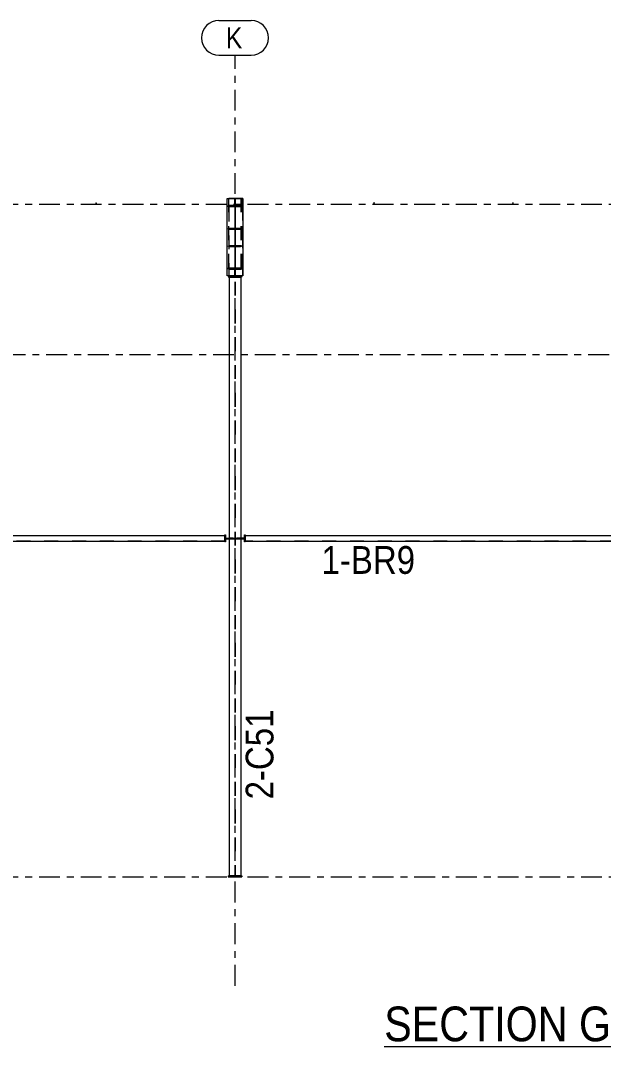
# Model space of a CAD drawing. Header units: millimetres. Extents: x -56 to 1115, y -311 to 509.
# Drawn here: x 458.2 to 542.1, y 217.6 to 365.3 of the extents above; entities that cross this region are included whole.
import ezdxf

# ---------------------------------------------------------------- set-up
doc = ezdxf.new("R2010")
doc.units = ezdxf.units.MM
for name, pattern in [('XKITLINE00', [0]), ('XKITLINE02', [4, 2, -2]), ('XKITLINE03', [6, 3, -1, 1, -1])]:
    doc.linetypes.add(name, pattern=pattern)
for name, color, linetype, lineweight in [('OtherObjectType', 7, 'Continuous', 0), ('Part', 2, 'Continuous', 0), ('PartMark', 7, 'Continuous', 0), ('S-grid', 1, 'Continuous', 0)]:
    doc.layers.add(name, color=color, linetype=linetype, lineweight=lineweight)
doc.styles.add('ARIAL', font='ARIAL.TTF')

# ---------------------------------------------------------------- blocks, each defined once
blk = doc.blocks.new('*A8')
at = {"layer": 'Part'}
blk.add_hatch(color=3, dxfattribs=at).paths.add_polyline_path([(469.09, 339.07), (469.13, 339.05), (469.15, 339.02), (469.14, 338.98), (469.11, 338.97), (469.07, 338.98), (469.05, 339.01), (469.06, 339.05)], flags=17)
blk = doc.blocks.new('*A9')
at = {"layer": 'Part'}
blk.add_hatch(color=3, dxfattribs=at).paths.add_polyline_path([(489.06, 329.43), (489.06, 329.62), (489.14, 329.62), (489.14, 329.43)], flags=17)
blk = doc.blocks.new('*A10')
at = {"layer": 'Part'}
blk.add_hatch(color=3, dxfattribs=at).paths.add_polyline_path([(489.13, 332.8), (489.13, 332.89), (489.81, 332.89), (489.81, 332.8)], flags=17)
blk = doc.blocks.new('*A11')
at = {"layer": 'Part'}
blk.add_hatch(color=3, dxfattribs=at).paths.add_polyline_path([(489.13, 335.3), (489.13, 335.39), (489.81, 335.39), (489.81, 335.3)], flags=17)
blk = doc.blocks.new('*A12')
at = {"layer": 'Part'}
blk.add_hatch(color=3, dxfattribs=at).paths.add_polyline_path([(488.39, 332.8), (488.39, 332.89), (489.07, 332.89), (489.07, 332.8)], flags=17)
blk = doc.blocks.new('*A13')
at = {"layer": 'Part'}
blk.add_hatch(color=3, dxfattribs=at).paths.add_polyline_path([(488.39, 335.3), (488.39, 335.39), (489.07, 335.39), (489.07, 335.3)], flags=17)
blk = doc.blocks.new('*A14')
at = {"layer": 'Part'}
blk.add_hatch(color=3, dxfattribs=at).paths.add_polyline_path([(489.06, 338.6), (489.06, 339.49), (489.14, 339.49), (489.14, 338.6)], flags=17)
blk = doc.blocks.new('*A15')
at = {"layer": 'Part'}
blk.add_hatch(color=3, dxfattribs=at).paths.add_polyline_path([(509.09, 339.07), (509.13, 339.05), (509.15, 339.02), (509.14, 338.98), (509.11, 338.97), (509.07, 338.98), (509.05, 339.01), (509.06, 339.05)], flags=17)
blk = doc.blocks.new('*A16')
at = {"layer": 'Part'}
blk.add_hatch(color=3, dxfattribs=at).paths.add_polyline_path([(529.09, 339.07), (529.13, 339.05), (529.15, 339.02), (529.14, 338.98), (529.11, 338.97), (529.07, 338.98), (529.05, 339.01), (529.06, 339.05)], flags=17)
blk = doc.blocks.new('*A75')
at = {"layer": 'Part'}
blk.add_hatch(color=3, dxfattribs=at).paths.add_polyline_path([(488.16, 329.62), (488.16, 329.71), (490.04, 329.71), (490.04, 329.62)], flags=17)
blk = doc.blocks.new('*A76')
at = {"layer": 'Part'}
blk.add_hatch(color=3, dxfattribs=at).paths.add_polyline_path([(488.16, 338.51), (488.16, 338.6), (490.04, 338.6), (490.04, 338.51)], flags=17)
blk = doc.blocks.new('*A77')
at = {"layer": 'Part'}
blk.add_hatch(color=3, dxfattribs=at).paths.add_polyline_path([(489.07, 329.71), (489.07, 338.51), (489.13, 338.51), (489.13, 329.71)], flags=17)
blk = doc.blocks.new('*A1191')
at = {"layer": 'S-grid', "color": 1, "linetype": 'XKITLINE03', "lineweight": 0}
blk.add_line((-7.1, 338.9), (956.29, 338.9), dxfattribs=at)
blk = doc.blocks.new('*A1192')
at = {"layer": 'S-grid', "color": 1, "linetype": 'XKITLINE03', "lineweight": 0}
blk.add_line((329.93, 317.24), (566.96, 317.24), dxfattribs=at)
blk = doc.blocks.new('*A1193')
at = {"layer": 'S-grid', "color": 1, "linetype": 'XKITLINE03', "lineweight": 0}
blk.add_line((-7.1, 242.03), (1107.46, 242.03), dxfattribs=at)
blk = doc.blocks.new('*A1194')
at = {"layer": 'Part', "color": 2, "linetype": 'XKITLINE00', "lineweight": 0}
for p, q in [((490.55, 291.19), (547.65, 291.19)), ((490.55, 290.36), (547.65, 290.36))]:
    blk.add_line(p, q, dxfattribs=at)
at = {"layer": 'Part', "color": 7, "linetype": 'XKITLINE02', "lineweight": 0}
for p, q in [((490.55, 291.19), (490.55, 290.36)), ((490.55, 291.16), (547.65, 291.16)), ((547.65, 291.19), (547.65, 290.36)), ((547.65, 290.39), (490.55, 290.39))]:
    blk.add_line(p, q, dxfattribs=at)
blk = doc.blocks.new('*A1239')
at = {"layer": 'OtherObjectType', "color": 5, "linetype": 'XKITLINE00', "lineweight": 0}
blk.add_line((510.57, 217.61), (565.56, 217.61), dxfattribs=at)
at = {"layer": 'OtherObjectType', "color": 7, "style": 'ARIAL', "width": 0.85}
blk.add_text("SECTION GRID 8'", height=5, dxfattribs=at).set_placement((510.57, 218.36))
blk = doc.blocks.new('*A1250')
at = {"layer": 'Part', "color": 2, "linetype": 'XKITLINE00', "lineweight": 0}
for start, end in [(51.1129, 231.1129), (231.1129, 51.1129)]:
    blk.add_arc((469.1, 339.02), 0.05, start, end, dxfattribs=at)
blk = doc.blocks.new('*A1251')
at = {"layer": 'Part', "color": 7, "linetype": 'XKITLINE02', "lineweight": 0}
for p, q in [((489.13, 338.62), (489.07, 338.62)), ((489.07, 338.62), (489.07, 329.64)), ((489.13, 329.64), (489.13, 338.62)), ((489.07, 329.64), (489.13, 329.64))]:
    blk.add_line(p, q, dxfattribs=at)
blk = doc.blocks.new('*A1252')
at = {"layer": 'Part', "color": 7, "linetype": 'XKITLINE02', "lineweight": 0}
for p, q in [((488.16, 329.71), (488.16, 329.55)), ((488.16, 329.64), (490.04, 329.64)), ((488.16, 329.55), (490.04, 329.55)), ((490.04, 329.55), (490.04, 329.71))]:
    blk.add_line(p, q, dxfattribs=at)
blk = doc.blocks.new('*A1253')
at = {"layer": 'Part', "color": 7, "linetype": 'XKITLINE02', "lineweight": 0}
for p, q in [((488.16, 338.7), (488.16, 338.51)), ((490.04, 338.7), (488.16, 338.7)), ((490.04, 338.62), (488.16, 338.62)), ((490.04, 338.51), (490.04, 338.7))]:
    blk.add_line(p, q, dxfattribs=at)
blk = doc.blocks.new('*A1254')
at = {"layer": 'Part', "color": 7, "linetype": 'XKITLINE02', "lineweight": 0}
for p, q in [((488.18, 339.72), (490.02, 339.72)), ((488.18, 339.72), (488.18, 328.55)), ((490.02, 339.72), (490.02, 328.55))]:
    blk.add_line(p, q, dxfattribs=at)
at = {"layer": 'Part', "color": 2, "linetype": 'XKITLINE00', "lineweight": 0}
for p, q in [((488.18, 328.55), (488.18, 328.39)), ((490.02, 328.39), (488.18, 328.39)), ((490.02, 328.55), (490.02, 328.39))]:
    blk.add_line(p, q, dxfattribs=at)
blk = doc.blocks.new('*A1255')
at = {"layer": 'Part', "color": 7, "linetype": 'XKITLINE02', "lineweight": 0}
for p, q in [((488.18, 339.72), (490.02, 339.72)), ((488.18, 339.72), (488.18, 328.39)), ((490.02, 339.72), (490.02, 328.39)), ((488.18, 328.39), (490.02, 328.39))]:
    blk.add_line(p, q, dxfattribs=at)
blk = doc.blocks.new('*A1256')
at = {"layer": 'Part', "color": 2, "linetype": 'XKITLINE00', "lineweight": 0}
for p, q in [((487.97, 328.55), (487.97, 339.72)), ((487.97, 339.72), (490.22, 339.72)), ((490.22, 339.72), (490.22, 328.55)), ((490.22, 328.55), (487.97, 328.55))]:
    blk.add_line(p, q, dxfattribs=at)
blk = doc.blocks.new('*A1257')
at = {"layer": 'Part', "color": 7, "linetype": 'XKITLINE02', "lineweight": 0}
for p, q in [((487.97, 328.55), (487.97, 339.72)), ((490.22, 339.72), (487.97, 339.72)), ((490.22, 328.55), (490.22, 339.72)), ((490.22, 328.55), (487.97, 328.55))]:
    blk.add_line(p, q, dxfattribs=at)
blk = doc.blocks.new('*A1258')
at = {"layer": 'Part', "color": 2, "linetype": 'XKITLINE00', "lineweight": 0}
for p, q in [((489.06, 328.55), (489.06, 329.62)), ((489.06, 329.62), (489.14, 329.62)), ((489.14, 329.43), (489.06, 329.43)), ((489.14, 329.62), (489.14, 328.55)), ((489.14, 328.55), (489.06, 328.55))]:
    blk.add_line(p, q, dxfattribs=at)
at = {"layer": 'Part', "color": 7, "linetype": 'XKITLINE02', "lineweight": 0}
for p, q in [((489.06, 329.56), (489.14, 329.56)), ((489.06, 329.43), (489.14, 329.43))]:
    blk.add_line(p, q, dxfattribs=at)
blk = doc.blocks.new('*A1259')
at = {"layer": 'Part', "color": 7, "linetype": 'XKITLINE02', "lineweight": 0}
for p, q in [((489.06, 329.62), (489.06, 328.55)), ((489.06, 329.56), (489.14, 329.56)), ((489.06, 329.43), (489.14, 329.43)), ((489.14, 329.62), (489.14, 328.55)), ((489.14, 328.55), (489.06, 328.55))]:
    blk.add_line(p, q, dxfattribs=at)
blk = doc.blocks.new('*A1260')
at = {"layer": 'Part', "color": 7, "linetype": 'XKITLINE02', "lineweight": 0}
for p, q in [((489.88, 329.64), (489.13, 329.64)), ((489.13, 329.64), (489.13, 329.55)), ((489.13, 329.55), (489.88, 329.55)), ((489.26, 329.64), (489.26, 329.55)), ((489.88, 329.55), (489.88, 329.64))]:
    blk.add_line(p, q, dxfattribs=at)
blk = doc.blocks.new('*A1261')
at = {"layer": 'Part', "color": 7, "linetype": 'XKITLINE02', "lineweight": 0}
for p, q in [((489.07, 329.64), (488.32, 329.64)), ((488.32, 329.64), (488.32, 329.55)), ((488.32, 329.55), (489.07, 329.55)), ((488.94, 329.64), (488.94, 329.55)), ((489.07, 329.55), (489.07, 329.64))]:
    blk.add_line(p, q, dxfattribs=at)
blk = doc.blocks.new('*A1262')
at = {"layer": 'Part', "color": 2, "linetype": 'XKITLINE00', "lineweight": 0}
for p, q in [((490.02, 332.89), (489.13, 332.89)), ((489.13, 332.89), (489.13, 332.8)), ((490.02, 332.8), (489.13, 332.8)), ((489.81, 332.8), (489.81, 332.89)), ((490.02, 332.89), (490.02, 332.8))]:
    blk.add_line(p, q, dxfattribs=at)
at = {"layer": 'Part', "color": 7, "linetype": 'XKITLINE02', "lineweight": 0}
blk.add_line((489.26, 332.8), (489.26, 332.89), dxfattribs=at)
blk = doc.blocks.new('*A1263')
at = {"layer": 'Part', "color": 2, "linetype": 'XKITLINE00', "lineweight": 0}
for p, q in [((490.02, 335.39), (489.13, 335.39)), ((489.13, 335.39), (489.13, 335.3)), ((489.81, 335.3), (489.81, 335.39)), ((490.02, 335.39), (490.02, 335.3)), ((490.02, 335.3), (489.13, 335.3))]:
    blk.add_line(p, q, dxfattribs=at)
at = {"layer": 'Part', "color": 7, "linetype": 'XKITLINE02', "lineweight": 0}
blk.add_line((489.26, 335.3), (489.26, 335.39), dxfattribs=at)
blk = doc.blocks.new('*A1264')
at = {"layer": 'Part', "color": 2, "linetype": 'XKITLINE00', "lineweight": 0}
for p, q in [((489.07, 332.89), (488.18, 332.89)), ((488.18, 332.89), (488.18, 332.8)), ((489.07, 332.8), (488.18, 332.8)), ((488.39, 332.8), (488.39, 332.89)), ((489.07, 332.89), (489.07, 332.8))]:
    blk.add_line(p, q, dxfattribs=at)
at = {"layer": 'Part', "color": 7, "linetype": 'XKITLINE02', "lineweight": 0}
blk.add_line((488.94, 332.8), (488.94, 332.89), dxfattribs=at)
blk = doc.blocks.new('*A1265')
at = {"layer": 'Part', "color": 2, "linetype": 'XKITLINE00', "lineweight": 0}
for p, q in [((489.07, 335.39), (488.18, 335.39)), ((488.18, 335.39), (488.18, 335.3)), ((488.39, 335.3), (488.39, 335.39)), ((489.07, 335.39), (489.07, 335.3)), ((489.07, 335.3), (488.18, 335.3))]:
    blk.add_line(p, q, dxfattribs=at)
at = {"layer": 'Part', "color": 7, "linetype": 'XKITLINE02', "lineweight": 0}
blk.add_line((488.94, 335.3), (488.94, 335.39), dxfattribs=at)
blk = doc.blocks.new('*A1266')
at = {"layer": 'Part', "color": 2, "linetype": 'XKITLINE00', "lineweight": 0}
for p, q in [((489.06, 339.72), (489.14, 339.72)), ((489.06, 338.6), (489.06, 339.72)), ((489.06, 339.49), (489.14, 339.49)), ((489.14, 338.6), (489.06, 338.6)), ((489.14, 339.72), (489.14, 338.6))]:
    blk.add_line(p, q, dxfattribs=at)
at = {"layer": 'Part', "color": 7, "linetype": 'XKITLINE02', "lineweight": 0}
for p, q in [((489.06, 338.83), (489.14, 338.83)), ((489.06, 338.69), (489.14, 338.69))]:
    blk.add_line(p, q, dxfattribs=at)
blk = doc.blocks.new('*A1267')
at = {"layer": 'Part', "color": 7, "linetype": 'XKITLINE02', "lineweight": 0}
for p, q in [((489.13, 332.8), (489.13, 332.89)), ((489.13, 332.89), (490.02, 332.89)), ((490.02, 332.8), (489.13, 332.8)), ((489.26, 332.8), (489.26, 332.89)), ((490.02, 332.89), (490.02, 332.8))]:
    blk.add_line(p, q, dxfattribs=at)
blk = doc.blocks.new('*A1268')
at = {"layer": 'Part', "color": 7, "linetype": 'XKITLINE02', "lineweight": 0}
for p, q in [((489.13, 335.3), (489.13, 335.39)), ((489.13, 335.39), (490.02, 335.39)), ((489.26, 335.3), (489.26, 335.39)), ((490.02, 335.39), (490.02, 335.3)), ((490.02, 335.3), (489.13, 335.3))]:
    blk.add_line(p, q, dxfattribs=at)
blk = doc.blocks.new('*A1269')
at = {"layer": 'Part', "color": 7, "linetype": 'XKITLINE02', "lineweight": 0}
for p, q in [((489.07, 332.89), (488.18, 332.89)), ((488.18, 332.8), (488.18, 332.89)), ((489.07, 332.8), (488.18, 332.8)), ((488.94, 332.8), (488.94, 332.89)), ((489.07, 332.8), (489.07, 332.89))]:
    blk.add_line(p, q, dxfattribs=at)
blk = doc.blocks.new('*A1270')
at = {"layer": 'Part', "color": 7, "linetype": 'XKITLINE02', "lineweight": 0}
for p, q in [((489.07, 335.39), (488.18, 335.39)), ((488.18, 335.3), (488.18, 335.39)), ((488.94, 335.3), (488.94, 335.39)), ((489.07, 335.3), (489.07, 335.39)), ((489.07, 335.3), (488.18, 335.3))]:
    blk.add_line(p, q, dxfattribs=at)
blk = doc.blocks.new('*A1271')
at = {"layer": 'Part', "color": 7, "linetype": 'XKITLINE02', "lineweight": 0}
for p, q in [((489.88, 332.89), (489.13, 332.89)), ((489.13, 332.89), (489.13, 332.8)), ((489.13, 332.8), (489.88, 332.8)), ((489.26, 332.89), (489.26, 332.8)), ((489.88, 332.8), (489.88, 332.89))]:
    blk.add_line(p, q, dxfattribs=at)
blk = doc.blocks.new('*A1272')
at = {"layer": 'Part', "color": 7, "linetype": 'XKITLINE02', "lineweight": 0}
for p, q in [((489.07, 332.89), (488.32, 332.89)), ((488.32, 332.89), (488.32, 332.8)), ((488.32, 332.8), (489.07, 332.8)), ((488.94, 332.89), (488.94, 332.8)), ((489.07, 332.8), (489.07, 332.89))]:
    blk.add_line(p, q, dxfattribs=at)
blk = doc.blocks.new('*A1273')
at = {"layer": 'Part', "color": 7, "linetype": 'XKITLINE02', "lineweight": 0}
for p, q in [((489.88, 335.39), (489.13, 335.39)), ((489.13, 335.39), (489.13, 335.3)), ((489.26, 335.39), (489.26, 335.3)), ((489.88, 335.3), (489.88, 335.39)), ((489.13, 335.3), (489.88, 335.3))]:
    blk.add_line(p, q, dxfattribs=at)
blk = doc.blocks.new('*A1274')
at = {"layer": 'Part', "color": 7, "linetype": 'XKITLINE02', "lineweight": 0}
for p, q in [((489.07, 335.39), (488.32, 335.39)), ((488.32, 335.39), (488.32, 335.3)), ((488.94, 335.39), (488.94, 335.3)), ((489.07, 335.3), (489.07, 335.39)), ((488.32, 335.3), (489.07, 335.3))]:
    blk.add_line(p, q, dxfattribs=at)
blk = doc.blocks.new('*A1275')
at = {"layer": 'Part', "color": 7, "linetype": 'XKITLINE02', "lineweight": 0}
for p, q in [((489.06, 339.72), (489.06, 338.6)), ((489.06, 339.72), (489.14, 339.72)), ((489.06, 338.83), (489.14, 338.83)), ((489.06, 338.69), (489.14, 338.69)), ((489.14, 339.72), (489.14, 338.6))]:
    blk.add_line(p, q, dxfattribs=at)
blk = doc.blocks.new('*A1276')
at = {"layer": 'Part', "color": 7, "linetype": 'XKITLINE02', "lineweight": 0}
for p, q in [((489.07, 338.7), (488.32, 338.7)), ((488.32, 338.7), (488.32, 338.62)), ((488.32, 338.62), (489.07, 338.62)), ((488.94, 338.7), (488.94, 338.62)), ((489.07, 338.62), (489.07, 338.7))]:
    blk.add_line(p, q, dxfattribs=at)
blk = doc.blocks.new('*A1277')
at = {"layer": 'Part', "color": 7, "linetype": 'XKITLINE02', "lineweight": 0}
for p, q in [((489.88, 338.7), (489.13, 338.7)), ((489.13, 338.7), (489.13, 338.62)), ((489.13, 338.62), (489.88, 338.62)), ((489.26, 338.7), (489.26, 338.62)), ((489.88, 338.62), (489.88, 338.7))]:
    blk.add_line(p, q, dxfattribs=at)
blk = doc.blocks.new('*A1278')
at = {"layer": 'Part', "color": 2, "linetype": 'XKITLINE00', "lineweight": 0}
for start, end in [(51.1129, 231.1129), (231.1129, 51.1129)]:
    blk.add_arc((509.1, 339.02), 0.05, start, end, dxfattribs=at)
blk = doc.blocks.new('*A1279')
at = {"layer": 'Part', "color": 2, "linetype": 'XKITLINE00', "lineweight": 0}
for start, end in [(51.1129, 231.1129), (231.1129, 51.1129)]:
    blk.add_arc((529.1, 339.02), 0.05, start, end, dxfattribs=at)
blk = doc.blocks.new('*A1508')
at = {"layer": 'S-grid', "color": 1, "linetype": 'XKITLINE03', "lineweight": 0}
blk.add_line((489.1, 226.36), (489.1, 360.33), dxfattribs=at)
at = {"layer": 'S-grid', "color": 3, "style": 'ARIAL', "width": 0.85}
blk.add_text('K', height=3, dxfattribs=at).set_placement((487.77, 361.33))
blk = doc.blocks.new('*A1520')
at = {"layer": 'Part', "color": 2, "linetype": 'XKITLINE00', "lineweight": 0}
for p, q in [((488.1, 242.19), (488.1, 242.03)), ((488.1, 242.19), (490.1, 242.19)), ((488.1, 242.03), (490.1, 242.03)), ((490.1, 242.19), (490.1, 242.03))]:
    blk.add_line(p, q, dxfattribs=at)
blk = doc.blocks.new('*A1521')
at = {"layer": 'Part', "color": 2, "linetype": 'XKITLINE00', "lineweight": 0}
for p, q in [((488.27, 290.74), (487.82, 290.74)), ((487.82, 290.65), (487.82, 290.74)), ((488.27, 290.65), (487.82, 290.65))]:
    blk.add_line(p, q, dxfattribs=at)
at = {"layer": 'Part', "color": 7, "linetype": 'XKITLINE02', "lineweight": 0}
for p, q in [((489.07, 290.74), (488.27, 290.74)), ((489.07, 290.65), (488.27, 290.65)), ((488.94, 290.74), (488.94, 290.65)), ((489.07, 290.74), (489.07, 290.65))]:
    blk.add_line(p, q, dxfattribs=at)
blk = doc.blocks.new('*A1522')
at = {"layer": 'Part', "color": 2, "linetype": 'XKITLINE00', "lineweight": 0}
for p, q in [((487.73, 290.74), (487.73, 290.82)), ((487.73, 290.82), (488.27, 290.82)), ((487.82, 290.74), (487.73, 290.74))]:
    blk.add_line(p, q, dxfattribs=at)
at = {"layer": 'Part', "color": 7, "linetype": 'XKITLINE02', "lineweight": 0}
for p, q in [((488.82, 290.74), (487.82, 290.74)), ((488.82, 290.82), (488.27, 290.82)), ((488.82, 290.74), (488.82, 290.82))]:
    blk.add_line(p, q, dxfattribs=at)
blk = doc.blocks.new('*A1523')
at = {"layer": 'Part', "color": 2, "linetype": 'XKITLINE00', "lineweight": 0}
for p, q in [((487.65, 290.28), (487.65, 291.28)), ((487.65, 291.28), (487.73, 291.28)), ((487.73, 291.28), (487.73, 290.28)), ((487.73, 290.28), (487.65, 290.28))]:
    blk.add_line(p, q, dxfattribs=at)
blk = doc.blocks.new('*A1524')
at = {"layer": 'Part', "color": 7, "linetype": 'XKITLINE02', "lineweight": 0}
for p, q in [((489.13, 290.74), (489.13, 290.65)), ((489.93, 290.74), (489.13, 290.74)), ((489.93, 290.65), (489.13, 290.65)), ((489.26, 290.74), (489.26, 290.65))]:
    blk.add_line(p, q, dxfattribs=at)
at = {"layer": 'Part', "color": 2, "linetype": 'XKITLINE00', "lineweight": 0}
for p, q in [((490.38, 290.74), (489.93, 290.74)), ((490.38, 290.65), (489.93, 290.65)), ((490.38, 290.74), (490.38, 290.65))]:
    blk.add_line(p, q, dxfattribs=at)
blk = doc.blocks.new('*A1525')
at = {"layer": 'Part', "color": 7, "linetype": 'XKITLINE02', "lineweight": 0}
for p, q in [((489.38, 290.82), (489.38, 290.74)), ((489.93, 290.82), (489.38, 290.82)), ((490.38, 290.74), (489.38, 290.74))]:
    blk.add_line(p, q, dxfattribs=at)
at = {"layer": 'Part', "color": 2, "linetype": 'XKITLINE00', "lineweight": 0}
for p, q in [((490.47, 290.82), (489.93, 290.82)), ((490.47, 290.74), (490.38, 290.74)), ((490.47, 290.82), (490.47, 290.74))]:
    blk.add_line(p, q, dxfattribs=at)
blk = doc.blocks.new('*A1526')
at = {"layer": 'Part', "color": 2, "linetype": 'XKITLINE00', "lineweight": 0}
for p, q in [((490.47, 290.28), (490.47, 291.28)), ((490.47, 291.28), (490.55, 291.28)), ((490.55, 291.28), (490.55, 290.28)), ((490.55, 290.28), (490.47, 290.28))]:
    blk.add_line(p, q, dxfattribs=at)
blk = doc.blocks.new('*A1530')
at = {"layer": 'Part', "color": 2, "linetype": 'XKITLINE00', "lineweight": 0}
for p, q in [((488.16, 329.71), (490.04, 329.71)), ((488.16, 329.55), (488.16, 329.71)), ((488.16, 329.62), (490.04, 329.62)), ((489.06, 329.55), (488.16, 329.55)), ((490.04, 329.55), (489.14, 329.55)), ((490.04, 329.71), (490.04, 329.55))]:
    blk.add_line(p, q, dxfattribs=at)
at = {"layer": 'Part', "color": 7, "linetype": 'XKITLINE02', "lineweight": 0}
for p, q in [((488.16, 329.64), (490.04, 329.64)), ((489.14, 329.55), (489.06, 329.55))]:
    blk.add_line(p, q, dxfattribs=at)
blk = doc.blocks.new('*A1531')
at = {"layer": 'Part', "color": 2, "linetype": 'XKITLINE00', "lineweight": 0}
for p, q in [((489.06, 338.7), (488.16, 338.7)), ((488.16, 338.51), (488.16, 338.7)), ((490.04, 338.6), (488.16, 338.6)), ((490.04, 338.51), (488.16, 338.51)), ((490.04, 338.7), (489.14, 338.7)), ((490.04, 338.7), (490.04, 338.51))]:
    blk.add_line(p, q, dxfattribs=at)
at = {"layer": 'Part', "color": 7, "linetype": 'XKITLINE02', "lineweight": 0}
for p, q in [((488.16, 338.62), (490.04, 338.62)), ((489.14, 338.7), (489.06, 338.7))]:
    blk.add_line(p, q, dxfattribs=at)
blk = doc.blocks.new('*A1532')
at = {"layer": 'Part', "color": 7, "linetype": 'XKITLINE02', "lineweight": 0}
for p, q in [((489.13, 338.62), (489.07, 338.62)), ((489.07, 338.62), (489.07, 338.51)), ((489.13, 338.62), (489.13, 338.51)), ((489.07, 329.71), (489.07, 329.64)), ((489.07, 329.64), (489.13, 329.64)), ((489.13, 329.71), (489.13, 329.64))]:
    blk.add_line(p, q, dxfattribs=at)
at = {"layer": 'Part', "color": 2, "linetype": 'XKITLINE00', "lineweight": 0}
for p, q in [((489.07, 338.51), (489.13, 338.51)), ((489.07, 338.51), (489.07, 329.71)), ((489.13, 338.51), (489.13, 329.71)), ((489.07, 329.71), (489.13, 329.71))]:
    blk.add_line(p, q, dxfattribs=at)
blk = doc.blocks.new('*A1647')
at = {"layer": 'Part', "color": 7, "linetype": 'XKITLINE02', "lineweight": 0}
for p, q in [((488.27, 328.39), (488.27, 339.72)), ((488.27, 339.72), (489.93, 339.72)), ((489.07, 339.72), (489.07, 242.19)), ((489.13, 339.72), (489.13, 242.19)), ((489.93, 339.72), (489.93, 328.39)), ((489.93, 242.19), (488.27, 242.19))]:
    blk.add_line(p, q, dxfattribs=at)
at = {"layer": 'Part', "color": 2, "linetype": 'XKITLINE00', "lineweight": 0}
for p, q in [((488.27, 328.39), (488.27, 242.19)), ((489.93, 328.39), (489.93, 242.19))]:
    blk.add_line(p, q, dxfattribs=at)
blk = doc.blocks.new('*A1649')
at = {"layer": 'Part', "color": 2, "linetype": 'XKITLINE00', "lineweight": 0}
for p, q in [((430.55, 291.19), (487.65, 291.19)), ((430.55, 290.36), (487.65, 290.36))]:
    blk.add_line(p, q, dxfattribs=at)
at = {"layer": 'Part', "color": 7, "linetype": 'XKITLINE02', "lineweight": 0}
for p, q in [((430.55, 291.19), (430.55, 290.36)), ((430.55, 291.16), (487.65, 291.16)), ((487.65, 291.19), (487.65, 290.36)), ((487.65, 290.39), (430.55, 290.39))]:
    blk.add_line(p, q, dxfattribs=at)
blk = doc.blocks.new('*A1650')
at = {"layer": 'S-grid', "color": 1, "linetype": 'XKITLINE00', "lineweight": 0}
for p, q in [((486.77, 365.33), (491.43, 365.33)), ((486.77, 360.33), (491.43, 360.33))]:
    blk.add_line(p, q, dxfattribs=at)
for centre, start, end in [((486.77, 362.83), 90, 270), ((491.43, 362.83), 270, 90)]:
    blk.add_arc(centre, 2.5, start, end, dxfattribs=at)
blk = doc.blocks.new('*A2401')
at = {"layer": 'PartMark', "color": 3, "style": 'ARIAL', "width": 0.85}
blk.add_text('2-C51', height=4, rotation=90.0002, dxfattribs=at).set_placement((494.63, 253.19))
blk = doc.blocks.new('*A2404')
at = {"layer": 'PartMark', "color": 3, "style": 'ARIAL', "width": 0.85}
blk.add_text('1-BR9', height=4, dxfattribs=at).set_placement((501.55, 285.66))

msp = doc.modelspace()

# ---------------------------------------------------------------- block references
at = {"lineweight": 0}
for name in ['*A1650', '*A1508', '*A1191', '*A1250', '*A8', '*A1256', '*A1257', '*A1253', '*A1531', '*A76', '*A1254', '*A1255', '*A1647', '*A1276', '*A1266', '*A1275', '*A14', '*A1251', '*A1532', '*A77', '*A1277', '*A1278', '*A15', '*A1279', '*A16', '*A1265', '*A1270', '*A1274', '*A13', '*A11', '*A1263', '*A1268', '*A1273', '*A1264', '*A1269', '*A1272', '*A12', '*A10', '*A1262', '*A1267', '*A1271', '*A75', '*A1252', '*A1530', '*A1261', '*A9', '*A1258', '*A1259', '*A1260', '*A1192', '*A1649', '*A1523', '*A1526', '*A1194', '*A1522', '*A1521', '*A1524', '*A1525', '*A2404', '*A2401', '*A1193', '*A1520', '*A1239']:
    msp.add_blockref(name, (0, 0), dxfattribs=at)

doc.saveas('drawing.dxf')
